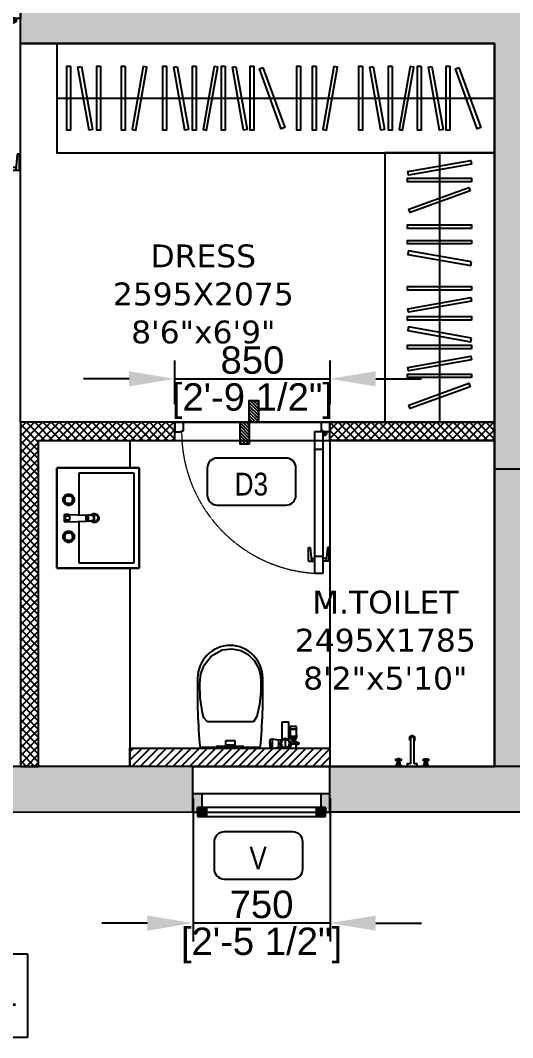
# Model space of a CAD drawing. Header units: millimetres. Extents: x -9976 to 131129, y -15735 to 207061.
# Drawn here: x 101848 to 104543, y 147990 to 153563 of the extents above; entities that cross this region are included whole.
import ezdxf
from ezdxf.enums import TextEntityAlignment as Align

# ---------------------------------------------------------------- set-up
doc = ezdxf.new("R2010")
doc.units = ezdxf.units.MM
doc.linetypes.add('3.5BHK EAST-UN-5$0$DASHED', pattern=[0.75, 0.5, -0.25])
doc.linetypes.add('3BHK  WEST_UN-2$0$DASHED', pattern=[0.75, 0.5, -0.25])
for name, color, linetype in [('A-Dimensions', 4, 'Continuous'), ('A-Door', 11, 'Continuous'), ('A-Door Line', 8, 'Continuous'), ('A-Elevation 10', 8, 'Continuous'), ('A-Fixture', 8, 'Continuous'), ('A-Furniture', 8, 'Continuous'), ('A-Hatch', 252, 'Continuous'), ('A-Room Boundary', 44, 'Continuous'), ('A-Text Main', 44, 'Continuous'), ('A-Ventilator', 4, 'Continuous')]:
    doc.layers.add(name, color=color, linetype=linetype)
doc.layers.add('A-Wall', color=240, linetype='Continuous', lineweight=35)
doc.styles.add('2024-08-29_TOWER-A$0$simplex-0.8', font='simplex.shx', dxfattribs={"width": 0.8})
doc.styles.add('3.5BHK EAST-UN-5$0$grid_text', font='verdana.ttf')
doc.styles.add('ARIAL', font='ARIALN.TTF')
doc.styles.add('S', font='arial.ttf', dxfattribs={"height": 150})
doc.styles.get("Standard").update_dxf_attribs({"font": 'arial.ttf'})
doc.dimstyles.new('DIMSMALL', dxfattribs={"dimtxt": 150, "dimasz": 250, "dimexe": 100, "dimexo": 100, "dimgap": 25, "dimtad": 1, "dimdec": 0, "dimtxsty": 'S', "dimcen": 0, "dimdle": 100, "dimclrd": 8, "dimclre": 8, "dimclrt": 256, "dimazin": 3, "dimtfac": 1, "dimtdec": 0, "dimtix": 1, "dimtmove": 0, "dimatfit": 3, "dimldrblk": '12_DatumFilled', "dimlwd": -1, "dimlwe": -1, "dimarcsym": 1})

# ---------------------------------------------------------------- blocks, each defined once
blk = doc.blocks.new('3.5BHK EAST-UN-5$0$A$C63fc6ba4')
at = {"layer": 'A-Furniture', "ltscale": 600}
blk.add_lwpolyline([(600, 1475), (0, 1475), (0, 0), (600, 0)], close=True, dxfattribs=at)
for points in [[(300, 1475), (300, 0)], [(474.1, 1414.6), (129.4, 1353.9), (125.9, 1373.6), (470.6, 1434.3), (474.1, 1414.6)], [(475, 1317.3), (125, 1317.3), (125, 1337.3), (475, 1337.3), (475, 1317.3)], [(467.9, 1267.8), (139, 1148.1), (132.1, 1166.9), (461, 1286.6), (467.9, 1267.8)], [(475, 1061), (125, 1061), (125, 1081), (475, 1081), (475, 1061)], [(475, 976.5), (125, 976.5), (125, 996.5), (475, 996.5), (475, 976.5)], [(474.1, 878.2), (129.4, 939), (125.9, 919.3), (470.6, 858.5), (474.1, 878.2)], [(475, 722.8), (125, 722.8), (125, 742.8), (475, 742.8), (475, 722.8)], [(474.1, 663), (129.4, 602.2), (125.9, 621.9), (470.6, 682.7), (474.1, 663)], [(475, 559.4), (125, 559.4), (125, 579.4), (475, 579.4), (475, 559.4)], [(474.1, 461.1), (129.4, 521.9), (125.9, 502.2), (470.6, 441.4), (474.1, 461.1)], [(475, 401.5), (125, 401.5), (125, 421.5), (475, 421.5), (475, 401.5)], [(474.1, 341.6), (129.4, 280.9), (125.9, 300.6), (470.6, 361.3), (474.1, 341.6)], [(475, 244.3), (125, 244.3), (125, 264.3), (475, 264.3), (475, 244.3)], [(467.9, 194.8), (139, 75.1), (132.1, 93.9), (461, 213.6), (467.9, 194.8)]]:
    blk.add_lwpolyline(points, dxfattribs=at)
blk = doc.blocks.new('3.5BHK EAST-UN-5$0$A$C0e6164c6')
at = {"layer": 'A-Furniture', "ltscale": 600}
blk.add_lwpolyline([(0, 600), (0, 0), (2395, 0), (2395, 600)], close=True, dxfattribs=at)
for points in [[(75.1, 475), (75.1, 125), (55.1, 125), (55.1, 475), (75.1, 475)], [(134.9, 474.1), (195.7, 129.4), (176, 125.9), (115.2, 470.6), (134.9, 474.1)], [(238.5, 475), (238.5, 125), (218.5, 125), (218.5, 475), (238.5, 475)], [(374.4, 475), (374.4, 125), (354.4, 125), (354.4, 475), (374.4, 475)], [(472.7, 474.1), (411.9, 129.4), (431.6, 125.9), (492.4, 470.6), (472.7, 474.1)], [(599.2, 475), (599.2, 125), (579.2, 125), (579.2, 475), (599.2, 475)], [(659, 474.1), (719.8, 129.4), (700.1, 125.9), (639.3, 470.6), (659, 474.1)], [(762.7, 475), (762.7, 125), (742.7, 125), (742.7, 475), (762.7, 475)], [(860.9, 474.1), (800.1, 129.4), (819.8, 125.9), (880.6, 470.6), (860.9, 474.1)], [(920.6, 475), (920.6, 125), (900.6, 125), (900.6, 475), (920.6, 475)], [(980.4, 474.1), (1041.1, 129.4), (1021.4, 125.9), (960.7, 470.6), (980.4, 474.1)], [(1077.7, 475), (1077.7, 125), (1057.7, 125), (1057.7, 475), (1077.7, 475)], [(1127.2, 467.9), (1246.9, 139), (1228.1, 132.1), (1108.4, 461), (1127.2, 467.9)], [(1334, 475), (1334, 125), (1314, 125), (1314, 475), (1334, 475)], [(1418.5, 475), (1418.5, 125), (1398.5, 125), (1398.5, 475), (1418.5, 475)], [(1516.8, 474.1), (1456, 129.4), (1475.7, 125.9), (1536.5, 470.6), (1516.8, 474.1)], [(1672.2, 475), (1672.2, 125), (1652.2, 125), (1652.2, 475), (1672.2, 475)], [(1732, 474.1), (1792.8, 129.4), (1773.1, 125.9), (1712.3, 470.6), (1732, 474.1)], [(1835.6, 475), (1835.6, 125), (1815.6, 125), (1815.6, 475), (1835.6, 475)], [(1933.9, 474.1), (1873.1, 129.4), (1892.8, 125.9), (1953.6, 470.6), (1933.9, 474.1)], [(1993.5, 475), (1993.5, 125), (1973.5, 125), (1973.5, 475), (1993.5, 475)], [(2053.4, 474.1), (2114.1, 129.4), (2094.4, 125.9), (2033.7, 470.6), (2053.4, 474.1)], [(2150.7, 475), (2150.7, 125), (2130.7, 125), (2130.7, 475), (2150.7, 475)], [(2200.2, 467.9), (2319.9, 139), (2301.1, 132.1), (2181.4, 461), (2200.2, 467.9)], [(0, 300), (2395, 300)]]:
    blk.add_lwpolyline(points, dxfattribs=at)
blk = doc.blocks.new('A$Ccfbdbe87')
at = {"layer": 'A-Door'}
for p, q in [((99.9, 973.1), (44.4, 973.1)), ((44.4, 973.1), (44.4, 62.5)), ((99.9, 62.5), (99.9, 973.1)), ((5.6, 895.4), (44.4, 895.4)), ((5.6, 895.4), (5.6, 806.5)), ((16.7, 806.5), (24.9, 895.4)), ((138.8, 895.4), (99.9, 895.4)), ((127.7, 806.5), (119.5, 895.4)), ((138.8, 895.4), (138.8, 806.5)), ((23.3, 878.7), (44.4, 878.7)), ((99.9, 862), (44.4, 862)), ((121, 878.7), (99.9, 878.7)), ((5.6, 806.5), (16.7, 806.5)), ((138.8, 806.5), (127.7, 806.5)), ((99.9, 173.5), (44.4, 173.5)), ((0, 0), (0, 62.5)), ((0, 62.5), (44.4, 62.5)), ((16.7, 73.6), (50, 73.6)), ((33.3, 90.2), (33.3, 56.9)), ((44.4, 62.5), (99.9, 62.5)), ((44.4, 62.5), (44.4, 55.5)), ((99.9, 62.5), (99.9, 62.5)), ((1000, 62.5), (955.6, 62.5)), ((955.6, 62.5), (955.6, 55.5)), ((1000, 0), (1000, 62.5)), ((55.5, 0), (0, 0)), ((44.4, 55.5), (55.5, 55.5)), ((55.5, 55.5), (55.5, 0)), ((944.5, 55.5), (944.5, 0)), ((955.6, 55.5), (944.5, 55.5)), ((944.5, 0), (1000, 0))]:
    blk.add_line(p, q, dxfattribs=at)
blk.add_circle((33.3, 73.6), 11.1, dxfattribs=at)
at = {"layer": 'A-Door', "linetype": '3BHK  WEST_UN-2$0$DASHED', "lineweight": 0}
blk.add_arc((41.8, 61.2), 913.8, 0.0822, 86.3506, dxfattribs=at)
blk = doc.blocks.new('A$C9b4d8ff6')
at = {"layer": 'A-Door'}
for p, q in [((84.9, 827.1), (37.7, 827.1)), ((37.7, 827.1), (37.8, 53.1)), ((85, 53.1), (84.9, 827.1)), ((4.7, 761.1), (37.7, 761.1)), ((4.7, 761.1), (4.7, 685.5)), ((14.1, 685.5), (21.1, 761.1)), ((19.8, 746.9), (37.7, 746.9)), ((84.9, 732.7), (37.7, 732.7)), ((117.9, 761.1), (84.9, 761.1)), ((102.8, 746.9), (84.9, 746.9)), ((108.5, 685.5), (101.5, 761.1)), ((117.9, 761.1), (118, 685.5)), ((4.7, 685.5), (14.1, 685.5)), ((118, 685.5), (108.5, 685.5)), ((84.9, 147.5), (37.7, 147.5)), ((14.2, 62.5), (42.5, 62.5)), ((28.3, 76.7), (28.3, 48.4)), ((0, 0), (0, 53.1)), ((0, 53.1), (37.8, 53.1)), ((47.2, 0), (0, 0)), ((37.8, 53.1), (85, 53.1)), ((37.8, 53.1), (37.8, 47.2)), ((37.8, 47.2), (47.2, 47.2)), ((47.2, 47.2), (47.2, 0)), ((85, 53.1), (85, 53.1)), ((802.8, 47.2), (802.8, 0.1)), ((812.2, 47.2), (802.8, 47.2)), ((802.8, 0.1), (850, 0.1)), ((850, 53.2), (812.2, 53.1)), ((812.2, 53.1), (812.2, 47.2)), ((850, 0.1), (850, 53.2))]:
    blk.add_line(p, q, dxfattribs=at)
blk.add_circle((28.3, 62.5), 9.44, dxfattribs=at)
at = {"layer": 'A-Door', "linetype": '3.5BHK EAST-UN-5$0$DASHED', "lineweight": 0}
blk.add_arc((35.5, 52), 776.7, 0.0858, 86.3542, dxfattribs=at)
blk = doc.blocks.new('A$Cf00fcc3f')
at = {"layer": 'A-Fixture'}
for p, q in [((0, 0), (0, -450)), ((550, 0), (0, 0)), ((0, -450), (0, 0)), ((0, 0), (550, 0)), ((550, -450), (550, 0)), ((550, 0), (550, -450)), ((145.9, -53), (144.2, -58.7)), ((148.7, -47.8), (145.9, -53)), ((146.8, -64.6), (147.8, -54.3)), ((147.8, -54.3), (150.8, -44.3)), ((147.8, -54.3), (150.3, -55.2)), ((150.3, -45.9), (148.7, -47.8)), ((149.4, -64.6), (150.3, -55.2)), ((150.3, -55.2), (152.9, -46.2)), ((151.6, -42.4), (150.8, -44.3)), ((150.8, -44.3), (152.9, -46.2)), ((151.6, -42.4), (153.6, -41.5)), ((153.7, -44.5), (151.6, -42.4)), ((152.5, -55), (151.6, -64.6)), ((155.2, -46), (152.5, -55)), ((155.2, -46), (152.5, -55)), ((153.7, -44.5), (152.9, -46.2)), ((154.1, -55.3), (153.2, -64.6)), ((153.6, -41.5), (163.5, -38.6)), ((155.5, -43.7), (153.6, -41.5)), ((155.5, -43.7), (153.7, -44.5)), ((156.4, -47.2), (154.1, -55.3)), ((157.1, -39.5), (155.1, -41.1)), ((164.2, -43.3), (155.2, -46)), ((155.5, -43.7), (164.5, -41)), ((164.5, -44.9), (156.4, -47.2)), ((162.3, -36.7), (157.1, -39.5)), ((167.9, -35), (162.3, -36.7)), ((163.5, -38.6), (173.8, -37.6)), ((163.5, -38.6), (164.5, -41)), ((173.8, -42.3), (164.2, -43.3)), ((173.8, -42.3), (164.2, -43.3)), ((164.5, -41), (173.8, -40.1)), ((173.8, -43.9), (164.5, -44.9)), ((173.8, -34.4), (167.9, -35)), ((179.7, -35), (173.8, -34.4)), ((179.7, -35), (173.8, -34.4)), ((173.8, -37.6), (184.1, -38.6)), ((173.8, -37.6), (173.8, -40.1)), ((173.8, -40.1), (183.2, -41)), ((183.4, -43.3), (173.8, -42.3)), ((183.1, -44.9), (173.8, -43.9)), ((185.4, -36.7), (179.7, -35)), ((185.4, -36.7), (179.7, -35)), ((191.2, -47.2), (183.1, -44.9)), ((184.1, -38.6), (183.2, -41)), ((183.2, -41), (192.2, -43.7)), ((183.4, -43.3), (192.4, -46)), ((192.4, -46), (183.4, -43.3)), ((184.1, -38.6), (194.1, -41.5)), ((190.6, -39.5), (185.4, -36.7)), ((190.6, -39.5), (185.4, -36.7)), ((192.5, -41.1), (190.6, -39.5)), ((192.5, -41.1), (190.6, -39.5)), ((191.2, -47.2), (193.5, -55.3)), ((192.2, -43.7), (194.1, -41.5)), ((192.2, -43.7), (193.9, -44.5)), ((192.4, -46), (195.1, -55)), ((194.4, -64.6), (193.5, -55.3)), ((193.9, -44.5), (196, -42.4)), ((193.9, -44.5), (194.7, -46.2)), ((194.1, -41.5), (196, -42.4)), ((196.9, -44.3), (194.7, -46.2)), ((194.7, -46.2), (197.4, -55.2)), ((195.1, -55), (196, -64.6)), ((196, -42.4), (196.9, -44.3)), ((196.9, -44.3), (199.8, -54.3)), ((198.9, -47.8), (197.3, -45.9)), ((198.9, -47.8), (197.3, -45.9)), ((199.8, -54.3), (197.4, -55.2)), ((197.4, -55.2), (198.3, -64.6)), ((201.7, -53), (198.9, -47.8)), ((201.7, -53), (198.9, -47.8)), ((199.8, -54.3), (200.8, -64.6)), ((203.4, -58.7), (201.7, -53)), ((203.4, -58.7), (201.7, -53)), ((254.8, -39.2), (296, -39.2)), ((254.8, -39.2), (255, -45.5)), ((255.5, -64.6), (255, -45.5)), ((255, -45.5), (295.9, -45.5)), ((265.1, -68.5), (265.1, -47.9)), ((285.7, -47.9), (265.1, -47.9)), ((285.7, -68.5), (285.7, -47.9)), ((295.3, -64.6), (295.9, -45.5)), ((295.9, -45.5), (296, -39.2)), ((349.1, -53), (347.4, -58.7)), ((351.9, -47.8), (349.1, -53)), ((350, -64.6), (351, -54.3)), ((351, -54.3), (354, -44.3)), ((351, -54.3), (353.5, -55.2)), ((353.5, -45.9), (351.9, -47.8)), ((352.6, -64.6), (353.5, -55.2)), ((353.5, -55.2), (356.1, -46.2)), ((354.8, -42.4), (354, -44.3)), ((354, -44.3), (356.1, -46.2)), ((354.8, -42.4), (356.8, -41.5)), ((356.9, -44.5), (354.8, -42.4)), ((355.7, -55), (354.8, -64.6)), ((358.4, -46), (355.7, -55)), ((358.4, -46), (355.7, -55)), ((356.9, -44.5), (356.1, -46.2)), ((357.3, -55.3), (356.4, -64.6)), ((356.8, -41.5), (366.7, -38.6)), ((358.7, -43.7), (356.8, -41.5)), ((358.7, -43.7), (356.9, -44.5)), ((359.6, -47.2), (357.3, -55.3)), ((360.3, -39.5), (358.3, -41.1)), ((367.4, -43.3), (358.4, -46)), ((358.7, -43.7), (367.7, -41)), ((367.7, -44.9), (359.6, -47.2)), ((365.5, -36.7), (360.3, -39.5)), ((371.1, -35), (365.5, -36.7)), ((366.7, -38.6), (377, -37.6)), ((366.7, -38.6), (367.7, -41)), ((377, -42.3), (367.4, -43.3)), ((377, -42.3), (367.4, -43.3)), ((367.7, -41), (377, -40.1)), ((377, -43.9), (367.7, -44.9)), ((377, -34.4), (371.1, -35)), ((382.9, -35), (377, -34.4)), ((382.9, -35), (377, -34.4)), ((377, -37.6), (387.3, -38.6)), ((377, -37.6), (377, -40.1)), ((377, -40.1), (386.4, -41)), ((386.6, -43.3), (377, -42.3)), ((386.3, -44.9), (377, -43.9)), ((388.6, -36.7), (382.9, -35)), ((388.6, -36.7), (382.9, -35)), ((394.4, -47.2), (386.3, -44.9)), ((387.3, -38.6), (386.4, -41)), ((386.4, -41), (395.4, -43.7)), ((386.6, -43.3), (395.6, -46)), ((395.6, -46), (386.6, -43.3)), ((387.3, -38.6), (397.3, -41.5)), ((393.8, -39.5), (388.6, -36.7)), ((393.8, -39.5), (388.6, -36.7)), ((395.7, -41.1), (393.8, -39.5)), ((395.7, -41.1), (393.8, -39.5)), ((394.4, -47.2), (396.7, -55.3)), ((395.4, -43.7), (397.3, -41.5)), ((395.4, -43.7), (397.1, -44.5)), ((395.6, -46), (398.3, -55)), ((397.6, -64.6), (396.7, -55.3)), ((397.1, -44.5), (399.2, -42.4)), ((397.1, -44.5), (397.9, -46.2)), ((397.3, -41.5), (399.2, -42.4)), ((400.1, -44.3), (397.9, -46.2)), ((397.9, -46.2), (400.6, -55.2)), ((398.3, -55), (399.2, -64.6)), ((399.2, -42.4), (400.1, -44.3)), ((400.1, -44.3), (403, -54.3)), ((402.1, -47.8), (400.5, -45.9)), ((402.1, -47.8), (400.5, -45.9)), ((403, -54.3), (400.6, -55.2)), ((400.6, -55.2), (401.5, -64.6)), ((404.9, -53), (402.1, -47.8)), ((404.9, -53), (402.1, -47.8)), ((403, -54.3), (404, -64.6)), ((406.6, -58.7), (404.9, -53)), ((406.6, -58.7), (404.9, -53)), ((144.2, -58.7), (143.6, -64.6)), ((143.6, -64.6), (144.2, -70.5)), ((143.6, -64.6), (144.2, -70.5)), ((144.2, -70.5), (145.9, -76.1)), ((144.2, -70.5), (145.9, -76.1)), ((145.9, -76.1), (148.7, -81.3)), ((145.9, -76.1), (148.7, -81.3)), ((147.8, -74.9), (146.8, -64.6)), ((149.4, -64.6), (146.8, -64.6)), ((147.8, -74.9), (150.3, -73.9)), ((150.8, -84.8), (147.8, -74.9)), ((148.7, -81.3), (150.3, -83.2)), ((148.7, -81.3), (150.3, -83.2)), ((150.3, -73.9), (149.4, -64.6)), ((152.9, -82.9), (150.3, -73.9)), ((150.8, -84.8), (152.9, -82.9)), ((151.6, -86.8), (150.8, -84.8)), ((151.6, -64.6), (152.5, -74.2)), ((151.6, -64.6), (152.5, -74.2)), ((151.6, -86.8), (153.7, -84.7)), ((151.6, -86.8), (153.6, -87.6)), ((152.5, -74.2), (155.2, -83.2)), ((152.5, -74.2), (155.2, -83.2)), ((152.9, -82.9), (153.7, -84.7)), ((153.2, -64.6), (154.1, -73.9)), ((155.5, -85.5), (153.6, -87.6)), ((163.5, -90.6), (153.6, -87.6)), ((153.7, -84.7), (155.5, -85.5)), ((154.1, -73.9), (156.4, -81.9)), ((155.1, -88.1), (157.1, -89.7)), ((155.1, -88.1), (157.1, -89.7)), ((155.2, -83.2), (164.2, -85.9)), ((155.2, -83.2), (164.2, -85.9)), ((164.5, -88.1), (155.5, -85.5)), ((156.4, -81.9), (164.5, -84.3)), ((157.1, -89.7), (162.3, -92.4)), ((157.1, -89.7), (162.3, -92.4)), ((162.3, -92.4), (167.9, -94.2)), ((162.3, -92.4), (167.9, -94.2)), ((163.5, -90.6), (164.5, -88.1)), ((173.8, -91.6), (163.5, -90.6)), ((164.2, -85.9), (173.8, -86.8)), ((164.2, -85.9), (173.8, -86.8)), ((164.5, -84.3), (173.8, -85.2)), ((173.8, -89), (164.5, -88.1)), ((167.9, -94.2), (173.8, -94.7)), ((167.9, -94.2), (173.8, -94.7)), ((173.8, -85.2), (183.1, -84.3)), ((173.8, -86.8), (183.4, -85.9)), ((173.8, -86.8), (183.4, -85.9)), ((183.2, -88.1), (173.8, -89)), ((173.8, -91.6), (173.8, -89)), ((184.1, -90.6), (173.8, -91.6)), ((173.8, -94.7), (179.7, -94.2)), ((173.8, -94.7), (179.7, -94.2)), ((179.7, -94.2), (185.4, -92.4)), ((179.7, -94.2), (185.4, -92.4)), ((183.1, -84.3), (191.2, -81.9)), ((192.2, -85.5), (183.2, -88.1)), ((184.1, -90.6), (183.2, -88.1)), ((183.4, -85.9), (192.4, -83.2)), ((183.4, -85.9), (192.4, -83.2)), ((194.1, -87.6), (184.1, -90.6)), ((185.4, -92.4), (190.6, -89.7)), ((185.4, -92.4), (190.6, -89.7)), ((190.6, -89.7), (192.5, -88.1)), ((190.6, -89.7), (192.5, -88.1)), ((191.2, -81.9), (193.5, -73.9)), ((192.2, -85.5), (193.9, -84.7)), ((192.2, -85.5), (194.1, -87.6)), ((192.4, -83.2), (195.1, -74.2)), ((192.4, -83.2), (195.1, -74.2)), ((194.4, -64.6), (193.5, -73.9)), ((193.9, -84.7), (194.7, -82.9)), ((193.9, -84.7), (196, -86.8)), ((196, -86.8), (194.1, -87.6)), ((197.4, -73.9), (194.7, -82.9)), ((196.9, -84.8), (194.7, -82.9)), ((196, -64.6), (195.1, -74.2)), ((196, -86.8), (196.9, -84.8)), ((199.8, -74.9), (196.9, -84.8)), ((197.3, -83.2), (198.9, -81.3)), ((197.3, -83.2), (198.9, -81.3)), ((198.3, -64.6), (197.4, -73.9)), ((199.8, -74.9), (197.4, -73.9)), ((198.3, -64.6), (200.8, -64.6)), ((198.9, -81.3), (201.7, -76.1)), ((198.9, -81.3), (201.7, -76.1)), ((200.8, -64.6), (199.8, -74.9)), ((201.7, -76.1), (203.4, -70.5)), ((201.7, -76.1), (203.4, -70.5)), ((203.4, -58.7), (204, -64.6)), ((204, -64.6), (203.4, -58.7)), ((204, -64.6), (203.4, -70.5)), ((204, -64.6), (203.4, -70.5)), ((255.5, -64.6), (258.3, -160.2)), ((255.5, -64.6), (265.1, -64.6)), ((265.1, -68.5), (285.7, -68.5)), ((285.7, -64.6), (295.3, -64.6)), ((295.3, -64.6), (292.6, -160.2)), ((347.4, -58.7), (346.8, -64.6)), ((346.8, -64.6), (347.4, -70.5)), ((346.8, -64.6), (347.4, -70.5)), ((347.4, -70.5), (349.1, -76.1)), ((347.4, -70.5), (349.1, -76.1)), ((349.1, -76.1), (351.9, -81.3)), ((349.1, -76.1), (351.9, -81.3)), ((351, -74.9), (350, -64.6)), ((352.6, -64.6), (350, -64.6)), ((351, -74.9), (353.5, -73.9)), ((354, -84.8), (351, -74.9)), ((351.9, -81.3), (353.5, -83.2)), ((351.9, -81.3), (353.5, -83.2)), ((353.5, -73.9), (352.6, -64.6)), ((356.1, -82.9), (353.5, -73.9)), ((354, -84.8), (356.1, -82.9)), ((354.8, -86.8), (354, -84.8)), ((354.8, -64.6), (355.7, -74.2)), ((354.8, -64.6), (355.7, -74.2)), ((354.8, -86.8), (356.9, -84.7)), ((354.8, -86.8), (356.8, -87.6)), ((355.7, -74.2), (358.4, -83.2)), ((355.7, -74.2), (358.4, -83.2)), ((356.1, -82.9), (356.9, -84.7)), ((356.4, -64.6), (357.3, -73.9)), ((358.7, -85.5), (356.8, -87.6)), ((366.7, -90.6), (356.8, -87.6)), ((356.9, -84.7), (358.7, -85.5)), ((357.3, -73.9), (359.6, -81.9)), ((358.3, -88.1), (360.3, -89.7)), ((358.3, -88.1), (360.3, -89.7)), ((358.4, -83.2), (367.4, -85.9)), ((358.4, -83.2), (367.4, -85.9)), ((367.7, -88.1), (358.7, -85.5)), ((359.6, -81.9), (367.7, -84.3)), ((360.3, -89.7), (365.5, -92.4)), ((360.3, -89.7), (365.5, -92.4)), ((365.5, -92.4), (371.1, -94.2)), ((365.5, -92.4), (371.1, -94.2)), ((366.7, -90.6), (367.7, -88.1)), ((377, -91.6), (366.7, -90.6)), ((367.4, -85.9), (377, -86.8)), ((367.4, -85.9), (377, -86.8)), ((367.7, -84.3), (377, -85.2)), ((377, -89), (367.7, -88.1)), ((371.1, -94.2), (377, -94.7)), ((371.1, -94.2), (377, -94.7)), ((377, -85.2), (386.3, -84.3)), ((377, -86.8), (386.6, -85.9)), ((377, -86.8), (386.6, -85.9)), ((386.4, -88.1), (377, -89)), ((377, -91.6), (377, -89)), ((387.3, -90.6), (377, -91.6)), ((377, -94.7), (382.9, -94.2)), ((377, -94.7), (382.9, -94.2)), ((382.9, -94.2), (388.6, -92.4)), ((382.9, -94.2), (388.6, -92.4)), ((386.3, -84.3), (394.4, -81.9)), ((395.4, -85.5), (386.4, -88.1)), ((387.3, -90.6), (386.4, -88.1)), ((386.6, -85.9), (395.6, -83.2)), ((386.6, -85.9), (395.6, -83.2)), ((397.3, -87.6), (387.3, -90.6)), ((388.6, -92.4), (393.8, -89.7)), ((388.6, -92.4), (393.8, -89.7)), ((393.8, -89.7), (395.7, -88.1)), ((393.8, -89.7), (395.7, -88.1)), ((394.4, -81.9), (396.7, -73.9)), ((395.4, -85.5), (397.1, -84.7)), ((395.4, -85.5), (397.3, -87.6)), ((395.6, -83.2), (398.3, -74.2)), ((395.6, -83.2), (398.3, -74.2)), ((397.6, -64.6), (396.7, -73.9)), ((397.1, -84.7), (397.9, -82.9)), ((397.1, -84.7), (399.2, -86.8)), ((399.2, -86.8), (397.3, -87.6)), ((400.6, -73.9), (397.9, -82.9)), ((400.1, -84.8), (397.9, -82.9)), ((399.2, -64.6), (398.3, -74.2)), ((399.2, -86.8), (400.1, -84.8)), ((403, -74.9), (400.1, -84.8)), ((400.5, -83.2), (402.1, -81.3)), ((400.5, -83.2), (402.1, -81.3)), ((401.5, -64.6), (400.6, -73.9)), ((403, -74.9), (400.6, -73.9)), ((401.5, -64.6), (404, -64.6)), ((402.1, -81.3), (404.9, -76.1)), ((402.1, -81.3), (404.9, -76.1)), ((404, -64.6), (403, -74.9)), ((404.9, -76.1), (406.6, -70.5)), ((404.9, -76.1), (406.6, -70.5)), ((406.6, -58.7), (407.2, -64.6)), ((406.6, -58.7), (407.2, -64.6)), ((407.2, -64.6), (406.6, -70.5)), ((407.2, -64.6), (406.6, -70.5)), ((257.2, -122), (27.5, -122)), ((27.5, -122), (27.5, -422)), ((258.3, -162.3), (258.3, -160.2)), ((292.6, -160.2), (258.3, -160.2)), ((258.3, -162.3), (258.6, -171.8)), ((258.3, -162.3), (292.5, -162.3)), ((292.2, -171.8), (292.5, -162.3)), ((292.6, -160.2), (292.5, -162.3)), ((522.5, -122), (293.7, -122)), ((522.5, -422), (522.5, -122)), ((258.6, -171.8), (258.6, -172.7)), ((258.6, -171.8), (292.2, -171.8)), ((259.4, -201.1), (258.6, -172.7)), ((292.2, -172.7), (258.6, -172.7)), ((259.4, -201.1), (259.5, -204.3)), ((259.4, -201.1), (291.4, -201.1)), ((259.5, -204.3), (291.3, -204.3)), ((264.3, -192.3), (264.3, -190.8)), ((286.5, -192.3), (286.5, -190.8)), ((291.3, -204.3), (291.4, -201.1)), ((291.4, -201.1), (292.2, -172.7)), ((292.2, -171.8), (292.2, -172.7)), ((27.5, -422), (522.5, -422)), ((0, -450), (550, -450)), ((550, -450), (0, -450))]:
    blk.add_line(p, q, dxfattribs=at)
for radius, start, end in [(25, 130.6704, 0), (20, 145.6811, 0), (25, 0, 45), (20, 0, 24.0891)]:
    blk.add_arc((275, -205), radius, start, end, dxfattribs=at)
blk = doc.blocks.new('A$Cc5426abf')
at = {"layer": 'A-Ventilator', "linetype": 'Continuous'}
for points in [[(0, 150), (50, 150), (50, 225), (25, 225), (25, 250), (0, 250)], [(25, 225), (75, 225), (75, 275), (25, 275)], [(725, 275), (675, 275), (675, 225), (725, 225)], [(750, 250), (725, 250), (725, 225), (700, 225), (700, 150), (750, 150)]]:
    blk.add_hatch(color=256, dxfattribs=at).paths.add_polyline_path(points)
for p, q in [((0, 250), (0, 150)), ((750, 250), (0, 250)), ((25, 250), (0, 250)), ((0, 250), (0, 150)), ((0, 250), (0, 150)), ((75, 275), (25, 275)), ((25, 275), (25, 225)), ((25, 225), (25, 250)), ((50, 225), (25, 225)), ((25, 225), (75, 225)), ((50, 150), (50, 225)), ((675, 275), (75, 275)), ((75, 225), (75, 275)), ((675, 275), (75, 275)), ((675, 250), (75, 250)), ((75, 225), (675, 225)), ((725, 275), (675, 275)), ((675, 275), (675, 225)), ((675, 225), (725, 225)), ((725, 225), (700, 225)), ((700, 225), (700, 150)), ((725, 225), (725, 275)), ((750, 250), (725, 250)), ((725, 250), (725, 225)), ((750, 250), (750, 150)), ((750, 250), (750, 150)), ((750, 250), (750, 150)), ((0, 150), (0, 0)), ((0, 150), (50, 150)), ((0, 150), (0, 0)), ((50, 150), (700, 150)), ((700, 150), (750, 150)), ((750, 150), (750, 0)), ((750, 150), (750, 0)), ((750, 0), (0, 0))]:
    blk.add_line(p, q, dxfattribs=at)
blk = doc.blocks.new('A$Cfbc7273c')
at = {"layer": 'A-Fixture'}
for p, q in [((-41.9, 68.8), (-41.9, 81.3)), ((-41.9, 81.3), (-27.4, 81.2)), ((-27.4, 68.8), (-41.9, 68.8)), ((-23.6, 68.6), (-23.6, 81.3)), ((-22.2, 81.5), (-22.2, 68.5)), ((-20.4, 68.3), (-20.4, 81.7)), ((-18, 82.2), (-18, 67.8)), ((-15.8, 67.3), (-15.8, 82.7)), ((-13.3, 66.5), (-13.3, 83.5)), ((-9.9, 65.2), (-9.9, 84.7)), ((-5.4, 63), (-5.4, 87)), ((0, 90.6), (0, 59.4)), ((0, -90.6), (0, 90.6)), ((-13.5, 10), (-152, 10)), ((-13.5, 26), (-13.5, 10)), ((0, 27), (-12.5, 27)), ((0, -27), (0, 27)), ((-152, -10), (-13.5, -10)), ((-13.5, -10), (-13.5, -26)), ((-12.5, -27), (0, -27)), ((-41.9, -68.8), (-41.9, -81.3)), ((-27.4, -68.8), (-41.9, -68.8)), ((-41.9, -81.3), (-27.4, -81.2)), ((-23.6, -68.6), (-23.6, -81.3)), ((-22.2, -81.5), (-22.2, -68.5)), ((-20.4, -68.3), (-20.4, -81.7)), ((-18, -82.2), (-18, -67.8)), ((-15.8, -67.3), (-15.8, -82.7)), ((-13.3, -66.5), (-13.3, -83.5)), ((-9.9, -65.2), (-9.9, -84.7)), ((-5.4, -63), (-5.4, -87)), ((0, -90.6), (0, -59.4))]:
    blk.add_line(p, q, dxfattribs=at)
for centre, radius in [((-36, 85.7), 4.41), ((-36, 64.3), 4.41), ((-36, 74.8), 3.69), ((-36, -64.3), 4.41), ((-36, -85.7), 4.41), ((-36, -74.8), 3.69)]:
    blk.add_circle(centre, radius, dxfattribs=at)
for centre, radius, start, end in [((-27.2, 125.4), 44.2, 269.7849, 308.0362), ((-27.4, 24.1), 44.7, 52.1791, 90), ((-152, 0), 16, 90, 180.0001), ((-152, 0), 16, 180.0001, 270), ((-152, 0), 10, 90, 270), ((-152, 0), 16, 38.6822, 90), ((-12.5, 26), 0.999, 89.9998, 180.1995), ((-152, 0), 16, 270, 321.3178), ((-12.5, -26), 1, 180, 269.8008), ((-27.4, -24.1), 44.7, 270, 307.8209), ((-27.2, -125.4), 44.2, 51.9638, 90.2151)]:
    blk.add_arc(centre, radius, start, end, dxfattribs=at)
blk = doc.blocks.new('3BHK  WEST_UN-2$0$fgdskokjmfv')
at = {"layer": 'A-Fixture', "linetype": 'Continuous'}
for p, q in [((15769231.8, 1072211.9), (15769232.1, 1072190)), ((15769309.2, 1072211.9), (15769231.8, 1072211.9)), ((15769262.2, 1072190), (15769262.5, 1072211.9)), ((15769274.3, 1072211.9), (15769274.3, 1072210.2)), ((15769309.2, 1072211.4), (15769309.2, 1072211.9)), ((15769309.2, 1072209.7), (15769309.2, 1072211.4)), ((15769362.5, 1072214.8), (15769328, 1072207)), ((15769362.5, 1072214.8), (15769374.5, 1072212)), ((15769667.1, 1072211.9), (15769522.1, 1072211.9)), ((15769522.1, 1072211.9), (15769522.1, 1072203.9)), ((15769667.1, 1072211.9), (15769667.1, 1072203.9)), ((15769217.4, 1072186.7), (15769217.5, 1072186.9)), ((15769217.4, 1072186.5), (15769217.4, 1072186.7)), ((15769217.4, 1072186.3), (15769217.4, 1072186.5)), ((15769217.4, 1072186.1), (15769217.4, 1072186.3)), ((15769217.4, 1072186.3), (15769217.4, 1072186.3)), ((15769217.5, 1072185.9), (15769217.4, 1072186.1)), ((15769217.5, 1072187.3), (15769217.6, 1072187.5)), ((15769217.5, 1072187.1), (15769217.5, 1072187.3)), ((15769217.5, 1072186.9), (15769217.5, 1072187.1)), ((15769217.5, 1072185.7), (15769217.5, 1072185.9)), ((15769217.5, 1072185.5), (15769217.5, 1072185.7)), ((15769217.5, 1072185.3), (15769217.5, 1072185.5)), ((15769217.6, 1072185.1), (15769217.5, 1072185.3)), ((15769217.6, 1072187.7), (15769217.7, 1072187.9)), ((15769217.6, 1072187.5), (15769217.6, 1072187.7)), ((15769217.6, 1072184.9), (15769217.6, 1072185.1)), ((15769217.7, 1072184.7), (15769217.6, 1072184.9)), ((15769217.7, 1072187.9), (15769217.8, 1072188.1)), ((15769217.8, 1072184.5), (15769217.7, 1072184.7)), ((15769217.8, 1072188.3), (15769217.9, 1072188.5)), ((15769217.8, 1072188.1), (15769217.8, 1072188.3)), ((15769217.8, 1072184.3), (15769217.8, 1072184.5)), ((15769217.9, 1072184.2), (15769217.8, 1072184.3)), ((15769217.9, 1072188.5), (15769218, 1072188.7)), ((15769218, 1072184), (15769217.9, 1072184.2)), ((15769218, 1072188.7), (15769218.1, 1072188.8)), ((15769218.1, 1072183.8), (15769218, 1072184)), ((15769218.1, 1072188.8), (15769218.2, 1072189)), ((15769218.2, 1072183.6), (15769218.1, 1072183.8)), ((15769218.2, 1072189), (15769218.3, 1072189.2)), ((15769218.3, 1072183.5), (15769218.2, 1072183.6)), ((15769218.3, 1072189.2), (15769218.4, 1072189.3)), ((15769218.5, 1072183.3), (15769218.3, 1072183.5)), ((15769218.4, 1072189.3), (15769218.5, 1072189.5)), ((15769218.5, 1072189.5), (15769218.7, 1072189.6)), ((15769218.6, 1072183.2), (15769218.5, 1072183.3)), ((15769218.7, 1072183), (15769218.6, 1072183.2)), ((15769218.7, 1072189.6), (15769218.8, 1072189.8)), ((15769218.8, 1072182.9), (15769218.7, 1072183)), ((15769218.8, 1072189.8), (15769218.9, 1072189.9)), ((15769219, 1072182.7), (15769218.8, 1072182.9)), ((15769218.9, 1072189.9), (15769219.1, 1072190.1)), ((15769219.1, 1072182.6), (15769219, 1072182.7)), ((15769219.1, 1072190.1), (15769219.2, 1072190.2)), ((15769219.3, 1072182.5), (15769219.1, 1072182.6)), ((15769219.2, 1072190.2), (15769219.4, 1072190.3)), ((15769219.4, 1072182.3), (15769219.3, 1072182.5)), ((15769219.4, 1072190.3), (15769219.6, 1072190.4)), ((15769219.6, 1072182.2), (15769219.4, 1072182.3)), ((15769219.6, 1072190.4), (15769219.7, 1072190.6)), ((15769219.8, 1072182.1), (15769219.6, 1072182.2)), ((15769219.7, 1072190.6), (15769219.9, 1072190.7)), ((15769219.9, 1072182), (15769219.8, 1072182.1)), ((15769219.9, 1072190.7), (15769220.1, 1072190.8)), ((15769220.1, 1072181.9), (15769219.9, 1072182)), ((15769220.1, 1072190.8), (15769220.3, 1072190.8)), ((15769220.3, 1072181.8), (15769220.1, 1072181.9)), ((15769220.3, 1072190.8), (15769220.4, 1072190.9)), ((15769220.5, 1072181.7), (15769220.3, 1072181.8)), ((15769220.4, 1072190.9), (15769220.6, 1072191)), ((15769220.7, 1072181.7), (15769220.5, 1072181.7)), ((15769220.6, 1072191), (15769220.8, 1072191.1)), ((15769220.9, 1072181.6), (15769220.7, 1072181.7)), ((15769220.8, 1072191.1), (15769221, 1072191.1)), ((15769221, 1072181.5), (15769220.9, 1072181.6)), ((15769221, 1072191.1), (15769221.2, 1072191.2)), ((15769221.2, 1072181.5), (15769221, 1072181.5)), ((15769221.2, 1072191.2), (15769221.4, 1072191.2)), ((15769221.4, 1072181.4), (15769221.2, 1072181.5)), ((15769221.4, 1072191.2), (15769221.6, 1072191.3)), ((15769221.6, 1072181.4), (15769221.4, 1072181.4)), ((15769221.6, 1072191.3), (15769221.8, 1072191.3)), ((15769221.8, 1072181.4), (15769221.6, 1072181.4)), ((15769221.8, 1072191.3), (15769222, 1072191.3)), ((15769222, 1072181.4), (15769221.8, 1072181.4)), ((15769222, 1072191.3), (15769222.2, 1072191.3)), ((15769222.2, 1072181.3), (15769222, 1072181.4)), ((15769222.2, 1072191.3), (15769222.4, 1072191.3)), ((15769222.4, 1072181.3), (15769222.2, 1072181.3)), ((15769222.4, 1072191.3), (15769222.4, 1072191.3)), ((15769222.5, 1072191.3), (15769222.4, 1072191.3)), ((15769222.4, 1072191.3), (15769222.4, 1072191.3)), ((15769222.4, 1072191.3), (15769222.5, 1072191.3)), ((15769222.5, 1072181.3), (15769222.4, 1072181.3)), ((15769222.4, 1072181.3), (15769222.4, 1072181.3)), ((15769222.4, 1072181.3), (15769222.5, 1072181.3)), ((15769222.6, 1072191.3), (15769222.5, 1072191.3)), ((15769222.5, 1072191.3), (15769222.5, 1072191.3)), ((15769222.5, 1072191.3), (15769222.7, 1072191.3)), ((15769222.6, 1072181.3), (15769222.5, 1072181.3)), ((15769222.5, 1072181.3), (15769222.5, 1072181.3)), ((15769222.5, 1072181.3), (15769222.7, 1072181.3)), ((15769222.8, 1072191.3), (15769222.6, 1072191.3)), ((15769222.8, 1072181.3), (15769222.6, 1072181.3)), ((15769222.7, 1072191.3), (15769222.9, 1072191.3)), ((15769222.7, 1072181.3), (15769222.8, 1072181.3)), ((15769232.1, 1072191.3), (15769222.8, 1072191.3)), ((15769222.8, 1072181.3), (15769228.8, 1072181.3)), ((15769223, 1072181.3), (15769222.8, 1072181.3)), ((15769222.9, 1072191.3), (15769223.1, 1072191.3)), ((15769223.3, 1072181.3), (15769223, 1072181.3)), ((15769223.1, 1072191.3), (15769223.4, 1072191.3)), ((15769223.6, 1072181.3), (15769223.3, 1072181.3)), ((15769223.4, 1072191.3), (15769223.8, 1072191.3)), ((15769224, 1072181.3), (15769223.6, 1072181.3)), ((15769223.8, 1072191.3), (15769224.2, 1072191.3)), ((15769224.4, 1072181.3), (15769224, 1072181.3)), ((15769224.2, 1072191.3), (15769224.7, 1072191.3)), ((15769224.9, 1072181.3), (15769224.4, 1072181.3)), ((15769228.6, 1072190), (15769228.8, 1072176)), ((15769228.7, 1072190), (15769232.9, 1072190)), ((15769233.2, 1072176), (15769228.9, 1072176)), ((15769232.9, 1072190), (15769239.6, 1072190)), ((15769233.1, 1072183), (15769232.9, 1072190)), ((15769233.2, 1072176), (15769233.1, 1072183)), ((15769239.6, 1072176), (15769233.2, 1072176)), ((15769239.6, 1072190), (15769243.9, 1072190)), ((15769243.8, 1072176), (15769239.6, 1072176)), ((15769240, 1072176), (15769240, 1072167.3)), ((15769240, 1072155.2), (15769240, 1072152.4)), ((15769242, 1072176), (15769242, 1072161.6)), ((15769243.9, 1072183), (15769243.8, 1072176)), ((15769247.1, 1072176), (15769243.8, 1072176)), ((15769243.9, 1072190), (15769247.1, 1072190)), ((15769243.9, 1072190), (15769243.9, 1072183)), ((15769247.1, 1072190), (15769264.5, 1072190)), ((15769264.4, 1072176), (15769247.1, 1072176)), ((15769252.2, 1072161.6), (15769252.2, 1072176)), ((15769254.3, 1072167.3), (15769254.3, 1072176)), ((15769254.3, 1072152.4), (15769254.3, 1072155.2)), ((15769262.2, 1072191.3), (15769262.5, 1072191.3)), ((15769262.5, 1072191.3), (15769263.8, 1072191.3)), ((15769263.8, 1072191.3), (15769265.2, 1072191.3)), ((15769264.4, 1072183), (15769264.5, 1072190)), ((15769264.4, 1072176), (15769264.4, 1072183)), ((15769265.9, 1072181.3), (15769264.5, 1072181.3)), ((15769265.2, 1072191.3), (15769266.5, 1072191.3)), ((15769266.6, 1072181.3), (15769265.9, 1072181.3)), ((15769273.1, 1072167.7), (15769273.1, 1072069.7)), ((15769274.3, 1072210.2), (15769274.3, 1072208.5)), ((15769274.3, 1072208.5), (15769274.3, 1072206.8)), ((15769274.3, 1072206.8), (15769274.3, 1072205.4)), ((15769292.1, 1072163.3), (15769292.1, 1072209.4)), ((15769309.2, 1072208), (15769309.2, 1072209.7)), ((15769309.2, 1072206.4), (15769309.2, 1072208)), ((15769309.2, 1072206), (15769309.2, 1072206.4)), ((15769328, 1072207), (15769309.9, 1072206.4)), ((15769311.1, 1072167.5), (15769329.3, 1072168.1)), ((15769311.2, 1072069.7), (15769311.2, 1072167.7)), ((15769329.3, 1072168.1), (15769364.2, 1072162.5)), ((15769364.3, 1072162.5), (15769376.1, 1072166)), ((15769428.5, 1072209.1), (15769522.1, 1072209.1)), ((15769664.1, 1072200.9), (15769525.1, 1072200.9)), ((15769618.4, 1072200.9), (15769565.9, 1072200.9)), ((15769565.9, 1072200.9), (15769565.9, 1072197.6)), ((15769618.4, 1072194.8), (15769565.9, 1072194.8)), ((15769565.9, 1072194.8), (15769565.9, 1072174.4)), ((15769567.3, 1072172.9), (15769616.9, 1072172.9)), ((15769567.4, 1072196.1), (15769616.9, 1072196.1)), ((15769618.4, 1072197.6), (15769618.4, 1072200.9)), ((15769618.4, 1072174.4), (15769618.4, 1072194.8)), ((15769667.1, 1072209.1), (15769758.5, 1072209.1)), ((15769229.4, 1072152.1), (15769229.4, 1072141.2)), ((15769229.6, 1072148.4), (15769264.6, 1072148.4)), ((15769229.6, 1072148.4), (15769229.6, 1072107.6)), ((15769229.6, 1072107.6), (15769264.6, 1072107.6)), ((15769229.6, 1072107.1), (15769229.6, 1072107.6)), ((15769264.6, 1072107.6), (15769229.6, 1072107.6)), ((15769264.6, 1072107.1), (15769229.6, 1072107.1)), ((15769229.6, 1072107.1), (15769229.6, 1072093)), ((15769235.2, 1072152.4), (15769235.2, 1072142.5)), ((15769259, 1072142.5), (15769259, 1072152.4)), ((15769264.6, 1072107.6), (15769264.6, 1072148.4)), ((15769264.6, 1072107.1), (15769264.6, 1072107.6)), ((15769264.6, 1072093), (15769264.6, 1072107.1)), ((15769264.9, 1072141.2), (15769264.9, 1072152.1)), ((15769229.6, 1072093), (15769264.6, 1072093)), ((15769273.1, 1072069.7), (15769311.2, 1072069.7)), ((15769466.3, 1072068.4), (15769718.4, 1072068.4))]:
    blk.add_line(p, q, dxfattribs=at)
at = {"layer": 'A-Fixture', "linetype": 'Continuous', "flags": 128}
blk.add_lwpolyline([(15769718.4, 1072068.4), (15769737.6, 1072045.5), (15769745.9, 1072018.8), (15769758.3, 1071936), (15769759.7, 1071856.1), (15769753.6, 1071804.7), (15769735.8, 1071758), (15769695.5, 1071705.9), (15769637.7, 1071673.8), (15769584.5, 1071667.4), (15769535.5, 1071677.4), (15769494.7, 1071699.3), (15769461.6, 1071732.3), (15769437.5, 1071777.7), (15769427.2, 1071814.6), (15769425.9, 1071851.1), (15769426.5, 1071902.1), (15769433.3, 1071973.6), (15769447, 1072039.1), (15769466.3, 1072068.4)], dxfattribs=at)
at = {"layer": 'A-Fixture', "linetype": 'Continuous'}
for centre, radius, start, end in [((15769292.1, 1072186.3), 26.2, 100.2496, 180), ((15769292.1, 1072186.3), 26.2, 0, 132.8693), ((15769292.1, 1072186.3), 26.2, 180, 0), ((15769292.1, 1072186.3), 23, 0, 180), ((15769292.1, 1072186.3), 23, 180, 0), ((15769292.1, 1072189.5), 28.9, 228.7983, 242.5322), ((15769292.1, 1072189.5), 28.9, 297.4678, 311.2017), ((15772559.7, 1071909.6), 3145.4, 174.5369, 181.4631), ((15769525.1, 1072203.9), 3, 180, 270), ((15769567.4, 1072197.6), 1.5, 180, 270), ((15769567.3, 1072174.4), 1.46, 180, 270), ((15769616.9, 1072197.6), 1.5, 270, 0), ((15769616.9, 1072174.4), 1.46, 270, 0), ((15769664.1, 1072203.9), 3, 270, 0), ((15766627.4, 1071909.6), 3145.4, 358.5369, 5.4631), ((15769595.6, 1071829.3), 180.3, 180, 269.3484), ((15769591.5, 1071829.3), 180.3, 270.6516, 0)]:
    blk.add_arc(centre, radius, start, end, dxfattribs=at)
for centre, major_axis, ratio, start_param, end_param in [((15769363.4, 1072188.7), (-0.8, 26.2), 0.087894, 0.017046, 3.133769), ((15769375.3, 1072189), (-0.7, 23), 0.087894, 0.026053, 3.133769), ((15769375.3, 1072189), (-0.7, 23), 0.087894, 3.165124, 6.230506), ((15769247.1, 1072152.1), (17.8, 0), 0.939693, 1.86017, 3.254011), ((15769247.1, 1072141.2), (17.8, 0), 0.939693, 0.452611, 2.688981), ((15769247.1, 1072152.1), (17.8, 0), 0.939693, 6.170767, 7.561634), ((15769310.5, 1072186.9), (-0.6, 19.4), 0.087894, 6.275362, 6.466185), ((15769310.5, 1072186.9), (-0.6, 19.4), 0.087894, 2.98627, 3.106469), ((15769328.7, 1072187.5), (-0.6, 19.4), 0.087894, 6.275362, 9.416955), ((15769247.1, 1072141.2), (17.8, 0), 0.939693, 2.995055, 3.28771), ((15769247.1, 1072141.2), (13.4, 0), 0.939693, 1.839841, 2.521963), ((15769247.1, 1072142.5), (11.9, 0), 0.939693, 1.570796, 2.584055), ((15769247.1, 1072142.5), (11.9, 0), 0.939693, 1.570796, 2.584055), ((15769247.1, 1072141), (11.9, 0), 0.939693, 1.570796, 2.410164), ((15769247.1, 1072141.2), (13.4, 0), 0.939693, 1.634555, 1.767445), ((15769247.1, 1072142.5), (11.9, 0), 0.939693, 0.557537, 1.570796), ((15769247.1, 1072142.5), (11.9, 0), 0.939693, 0.557537, 1.570796), ((15769247.1, 1072141), (11.9, 0), 0.939693, 0.731428, 1.570796), ((15769247.1, 1072141.2), (13.4, 0), 0.939693, 1.374148, 1.507037), ((15769247.1, 1072141.2), (13.4, 0), 0.939693, 0.61963, 1.312246), ((15769247.1, 1072141.2), (17.8, 0), 0.939693, 6.137068, 6.429723)]:
    blk.add_ellipse(centre, major_axis=major_axis, ratio=ratio, start_param=start_param, end_param=end_param, dxfattribs=at)
blk = doc.blocks.new('2024-08-29_TOWER-A$0$WNTG')
at = {"layer": 'A-Text Main'}
blk.add_lwpolyline([(-187.8, 246.2), (187.8, 246.2, -0.414214), (242.8, 191.2), (242.8, 43.3, -0.414214), (187.8, -11.7), (-187.8, -11.7, -0.414214), (-242.8, 43.3), (-242.8, 191.2, -0.414214)], format="xyb", close=True, dxfattribs=at)
at = {"layer": 'A-Text Main', "style": '2024-08-29_TOWER-A$0$simplex-0.8', "width": 0.8}
blk.add_attdef('WNTG', text='', height=150, dxfattribs=at).set_placement((-1.6, 43), align=Align.CENTER)
blk = doc.blocks.new('TILE DROP')
at = {"layer": 'A-Door Line'}
h = blk.add_hatch(dxfattribs=at)
h.set_pattern_fill('ANSI31', color=8, scale=0.1)
h.set_pattern_definition([(45, (-18.584744, -6.592634), (-0.008838835, 0.008838835), [])])
h.paths.add_polyline_path([(0, 0.05), (-0.12, 0.05), (-0.12, 0), (0, 0)])
h.paths.add_polyline_path([(0.12, -0.05), (0.12, 0), (0, 0), (0, -0.05)])
at = {"layer": 'A-Door Line', "color": 3}
for points in [[(-0.12, 0), (-0.12, 0.05), (0, 0.05), (0, 0)], [(0, -0.05), (0, 0), (0.12, 0), (0.12, -0.05)]]:
    blk.add_lwpolyline(points, close=True, dxfattribs=at)
blk = doc.blocks.new('Unit_5')
at = {"layer": 'A-Hatch', "linetype": 'Continuous'}
h = blk.add_hatch(color=256, dxfattribs=at)
h.dxf.hatch_style = 1
h.paths.add_polyline_path([(-5471.5, -4705.1), (-5471.2, -4705.1), (-5271.5, -4705.1), (-5271.5, -250), (-3701.1, -250), (-3701.1, 0), (-5471.5, 0)])
h.paths.add_polyline_path([(0, -2528.3), (-251, -2528.3), (-251, -250), (-1851.1, -250), (-1851.1, 0), (0, 0)])
h.paths.add_polyline_path([(0, -3728.3), (-251, -3728.2), (-251.5, -4505.1), (-4111.5, -4505.1), (-4111.5, -4705.1), (-251.5, -4705.1), (-251.5, -5389.9), (-1.5, -5389.9)])
h.paths.add_polyline_path([(-3911.5, -10430.1), (-3911.5, -5705.1), (-4111.5, -5705.1), (-4111.5, -10630.1), (-251.5, -10630.1), (-251.5, -16800.1), (-1.5, -16800.1), (-1.5, -10430.1), (-1241.5, -10430.1), (-1491.5, -10430.1)])
h.paths.add_polyline_path([(-1.5, -7840.1), (-1.5, -6289.9), (-251.5, -6289.9), (-251.1, -7840.1)], flags=17)
h.paths.add_polyline_path([(-3741.5, -16550.1), (-3241.9, -16550.1), (-3241.9, -16800.1), (-4841.5, -16800.1), (-4841.5, -16550.1), (-3941.5, -16550.1), (-3941.5, -12590.1), (-6536.5, -12590.1), (-6536.5, -12390.1), (-3741.5, -12390.1)])
h.paths.add_polyline_path([(-10801.5, -13529.9), (-11051.5, -13529.9), (-11051.5, -12340.1), (-8401.5, -12340.1), (-8151.5, -12340.1), (-8151.5, -12390.1), (-7536.5, -12390.1), (-7536.5, -12590.1), (-8146.5, -12590.1), (-10801.5, -12590.1)])
h.paths.add_polyline_path([(-5591.5, -16550.1), (-9701.5, -16549.9), (-9701.5, -16799.9), (-5591.5, -16800.1)])
h.paths.add_polyline_path([(-8146.5, -4505.1), (-8146.5, -4705.1), (-10801.5, -4705.1), (-10801.5, -5680.1), (-11051.5, -5680.1), (-11051.5, -3849.9), (-10801.5, -3849.9), (-10801.5, -4505.1)])
h.paths.add_polyline_path([(-8151.5, -8330.1), (-8151.5, -5705.1), (-8351.5, -5705.1), (-8351.5, -8080.1), (-11051.5, -8080.1), (-11051.5, -8330.1)])
h = blk.add_hatch(dxfattribs=at)
h.set_pattern_fill('ANSI37', color=256, scale=10)
h.paths.add_polyline_path([(-7046.5, -1265), (-6896.5, -1265), (-6896.5, -1415), (-7046.5, -1415), (-7046.5, -4705.1), (-7046.5, -4705.1), (-7146.5, -4705.1), (-7146.5, -250), (-7046.5, -250)])
h.paths.add_polyline_path([(-6146.5, -1415), (-5471.5, -1415), (-5471.5, -1265), (-6146.5, -1265)])
h.paths.add_polyline_path([(-5471.5, -4505.1), (-6196.2, -4505.1), (-6196.2, -4705.1), (-5471.5, -4705.1)])
h.paths.add_polyline_path([(-3911.5, -8840.1), (-3011.5, -8840.1), (-3011.5, -8740.1), (-3911.5, -8740.1)])
h.paths.add_polyline_path([(-1442.1, -8840.1), (-2161.5, -8840.1), (-2161.5, -8740.1), (-1.5, -8740.1), (-2.1, -8839.4), (-1242.1, -8839.4), (-1241.5, -9630), (-1442.1, -9630)])
h.paths.add_polyline_path([(-2241.9, -14920.1), (-1491.5, -14920.1), (-1491.5, -14820.1), (-2241.9, -14820.1)])
h.paths.add_polyline_path([(-251.5, -14820.1), (-491.5, -14820.1), (-491.5, -14920.1), (-251.5, -14920.1)])
h.paths.add_polyline_path([(-3740.6, -14820.1), (-3241.9, -14820.1), (-3241.9, -14920.1), (-3740.6, -14920.1)])
h.paths.add_polyline_path([(-3941.5, -14765.1), (-4841.5, -14765.1), (-4841.5, -14665.1), (-3941.5, -14665.1)])
h.paths.add_polyline_path([(-6436.5, -16550.1), (-6436.5, -14765.1), (-5691.5, -14765.1), (-5691.5, -14665.1), (-6536.5, -14665.1), (-6536.5, -16550.1)])
h.paths.add_polyline_path([(-8401.5, -12340.1), (-8151.5, -12340.1), (-8151.5, -11730.1), (-8401.5, -11730.1)])
h.paths.add_polyline_path([(-8151.5, -8330.1), (-8401.5, -8330.1), (-8401.5, -8730.1), (-8151.5, -8730.1)])
h.paths.add_polyline_path([(-9002, -8730.1), (-9002, -8330.1), (-9102, -8330.1), (-9102, -8730.1)])
at = {"layer": 'A-Hatch'}
h = blk.add_hatch(dxfattribs=at)
h.set_pattern_fill('ANSI31', color=256, scale=10)
h.set_pattern_definition([(45, (34654.07, -163444.798), (-22.45064, 22.45064), [])])
h.paths.add_polyline_path([(-5936.5, -16450.1), (-4841.5, -16450.1), (-4841.5, -16550.1), (-5936.5, -16550.1)])
at = {"layer": 'A-Door Line', "color": 3}
blk.add_line((-5691.5, -14665.1), (-4841.5, -14665.1), dxfattribs=at)
at = {"layer": 'A-Elevation 10', "linetype": 'Continuous'}
blk.add_lwpolyline([(-3941.5, -14920.1), (-3241.9, -14920.1), (-3241.9, -16550.1), (-3941.5, -16550.1)], close=True, dxfattribs=at)
at = {"layer": 'A-Fixture', "ltscale": 600}
for points in [[(-5936.5, -15465.1), (-5936.6, -16550.1), (-6436.5, -16550.1), (-6436.5, -14765.1), (-5936.5, -14765.1), (-5936.5, -14915.1)], [(-4841.5, -14765.1), (-4841.5, -16550.1)]]:
    blk.add_lwpolyline(points, dxfattribs=at)
blk.add_lwpolyline([(-5936.5, -16450.1), (-4841.5, -16450.1), (-4841.5, -16550.1), (-5936.5, -16550.1)], close=True, dxfattribs=at)
at = {"layer": 'A-Room Boundary', "color": 3, "linetype": 'Continuous'}
blk.add_lwpolyline([(-6536.5, -12590.1), (-3941.5, -12590.1), (-3941.5, -14665.1), (-6536.5, -14665.1)], close=True, dxfattribs=at)
at = {"layer": 'A-Room Boundary', "color": 1, "linetype": 'Continuous'}
blk.add_lwpolyline([(-6436.5, -14765.1), (-3941.5, -14765.1), (-3941.5, -16550.1), (-6436.5, -16550.1)], close=True, dxfattribs=at)
at = {"layer": 'A-Wall', "lineweight": -3}
for points in [[(-3741.5, -16550.1), (-3241.9, -16550.1), (-3241.9, -16800.1), (-4841.5, -16800.1), (-4841.5, -16550.1), (-3941.5, -16550.1), (-3941.5, -12590.1), (-6536.5, -12590.1), (-6536.5, -12390.1), (-3741.5, -12390.1)], [(-6436.5, -16550.1), (-6436.5, -14765.1), (-5691.5, -14765.1), (-5691.5, -14665.1), (-6536.5, -14665.1), (-6536.5, -16550.1)], [(-5591.5, -16550.1), (-9701.5, -16549.9), (-9701.5, -16799.9), (-5591.5, -16800.1)]]:
    blk.add_lwpolyline(points, close=True, dxfattribs=at)
blk.add_lwpolyline([(-3941.5, -14765.1), (-4841.5, -14765.1), (-4841.5, -14665.1), (-3941.5, -14665.1), (-3941.5, -14765.1)], dxfattribs=at)
at = {"layer": 'A-Door', "linetype": 'Continuous', "rotation": 180}
for name, p in [('A$Ccfbdbe87', (-6536.5, -12390.1)), ('A$C9b4d8ff6', (-4841.5, -14665.1))]:
    blk.add_blockref(name, p, dxfattribs=at)
at = {"layer": 'A-Door Line', "color": 8, "xscale": 1000.000000000004, "yscale": 1000.000000000004, "zscale": 1000.000000000004, "rotation": 90}
blk.add_blockref('TILE DROP', (-5283.1, -14665.1), dxfattribs=at)
at = {"layer": 'A-Fixture', "ltscale": 600, "xscale": -1, "rotation": 90}
blk.add_blockref('A$Cf00fcc3f', (-6336.5, -14915.1), dxfattribs=at)
at = {"layer": 'A-Fixture', "ltscale": 600}
for name, p, rotation in [('3BHK  WEST_UN-2$0$fgdskokjmfv', (15764205.6, 1055761.9), 180), ('A$Cfbc7273c', (-4391.5, -16550.1), 270)]:
    blk.add_blockref(name, p, dxfattribs=dict(at, rotation=rotation))
at = {"layer": 'A-Furniture', "ltscale": 600}
for name, p in [('3.5BHK EAST-UN-5$0$A$C0e6164c6', (-6336.5, -13190.1)), ('3.5BHK EAST-UN-5$0$A$C63fc6ba4', (-4541.5, -14665.1))]:
    blk.add_blockref(name, p, dxfattribs=at)
at = {"layer": 'A-Text Main'}
ref = blk.add_blockref('2024-08-29_TOWER-A$0$WNTG', (-5270.6, -14872.9), dxfattribs=dict(at, xscale=-1, rotation=180))
ref.add_attrib('WNTG', 'D3', dxfattribs={"height": 125, "style": 'ARIAL'}).set_placement((-5272.2, -15066.4), align=Align.CENTER)
ref = blk.add_blockref('2024-08-29_TOWER-A$0$WNTG', (-5233.1, -16920.9), dxfattribs=dict(at, xscale=-1, rotation=180))
ref.add_attrib('WNTG', 'V', dxfattribs={"height": 125, "style": 'ARIAL'}).set_placement((-5234.7, -17114.4), align=Align.CENTER)
at = {"layer": 'A-Ventilator', "rotation": 180}
blk.add_blockref('A$Cc5426abf', (-4841.5, -16550.1), dxfattribs=at)
at = {"layer": 'A-Text Main', "color": 3, "linetype": 'Continuous', "char_height": 125, "width": 1139.094, "attachment_point": 5, "style": '3.5BHK EAST-UN-5$0$grid_text'}
for s, insert in [('DRESS\\P2595X2075\\P8\'6"x6\'9"', (-5535, -13963.4, 0)), ('M.TOILET\\P2495X1785\\P8\'2"x5\'10"', (-4538.8, -15859.8, 0))]:
    blk.add_mtext(s, dxfattribs=dict(at, insert=insert))
blk = doc.blocks.new('*D147')
at = {"layer": 'A-Dimensions', "color": 8, "transparency": 16777216}
for p, q in [((102793.6, 149301.4), (102793.6, 148517.8)), ((103543.6, 149301.4), (103543.6, 148517.8)), ((102543.6, 148617.8), (102293.6, 148617.8)), ((103543.6, 148617.8), (102793.6, 148617.8)), ((103793.6, 148617.8), (104043.6, 148617.8))]:
    blk.add_line(p, q, dxfattribs=at)
for points in [[(102543.6, 148659.4), (102543.6, 148576.1), (102793.6, 148617.8)], [(103793.6, 148659.4), (103793.6, 148576.1), (103543.6, 148617.8)]]:
    blk.add_solid(points, dxfattribs=at)
at = {"layer": 'Defpoints', "color": 0, "transparency": 16777216}
for p in [(102793.6, 149401.4), (103543.6, 149401.4), (102793.6, 148617.8)]:
    blk.add_point(p, dxfattribs=at)
at = {"layer": 'A-Dimensions', "lineweight": 30, "transparency": 16777216, "char_height": 150, "attachment_point": 5, "style": 'S'}
for s, insert in [('\\A1;750', (103168.6, 148719.4)), ('\\A1;[2\'-5 1/2"]', (103168.6, 148495.7))]:
    blk.add_mtext(s, dxfattribs=dict(at, insert=insert))
blk = doc.blocks.new('12_DatumFilled')
at = {"color": 8, "linetype": 'ByBlock'}
blk.add_solid([(0, 0.577), (-1, 0), (0, -0.577)], dxfattribs=at)
blk = doc.blocks.new('*D152')
at = {"layer": 'A-Dimensions', "color": 8, "transparency": 16777216}
for p, q in [((102693.6, 151461.4), (102693.6, 151699.3)), ((103543.6, 151461.4), (103543.6, 151699.3)), ((102443.6, 151599.3), (102193.6, 151599.3)), ((102693.6, 151599.3), (103543.6, 151599.3)), ((103793.6, 151599.3), (104043.6, 151599.3))]:
    blk.add_line(p, q, dxfattribs=at)
for points in [[(102443.6, 151640.9), (102443.6, 151557.6), (102693.6, 151599.3)], [(103793.6, 151640.9), (103793.6, 151557.6), (103543.6, 151599.3)]]:
    blk.add_solid(points, dxfattribs=at)
at = {"layer": 'Defpoints', "color": 0, "transparency": 16777216}
for p in [(103543.6, 151599.3), (102693.6, 151361.4), (103543.6, 151361.4)]:
    blk.add_point(p, dxfattribs=at)
at = {"layer": 'A-Dimensions', "lineweight": 30, "transparency": 16777216, "char_height": 150, "attachment_point": 5, "style": 'S'}
for s, insert in [('\\A1;850', (103118.6, 151700.9)), ('\\A1;[2\'-9 1/2"]', (103118.6, 151477.2))]:
    blk.add_mtext(s, dxfattribs=dict(at, insert=insert))

msp = doc.modelspace()

# ---------------------------------------------------------------- block references
at = {"layer": 'A-Elevation 10', "linetype": 'Continuous'}
msp.add_blockref('Unit_5', (108384.7, 166026.5), dxfattribs=at)

# ---------------------------------------------------------------- texts
at = {"layer": 'A-Text Main', "insert": (100787.9, 148202.5), "char_height": 125, "attachment_point": 5, "rotation": 359.9497, "bg_fill": 19, "box_fill_scale": 1.5, "bg_fill_color": 256, "bg_fill_transparency": 0}
msp.add_mtext_dynamic_manual_height_columns('UNIT-05  \\P EAST FACING_2650 SFT', width=2074.494, gutter_width=2098, heights=[-370.7], dxfattribs=at)

# ---------------------------------------------------------------- next in the draw order: dimensions: what is measured, and where the dimension line sits
at = {"layer": 'A-Dimensions', "lineweight": 30}
for base, p1, p2, picture, middle in [((103543.6, 151599.3), (102693.6, 151361.4), (103543.6, 151361.4), '*D152', (103118.6, 151599.3)), ((102793.6, 148617.8), (103543.6, 149401.4), (102793.6, 149401.4), '*D147', (103168.6, 148617.8))]:
    dim = msp.add_linear_dim(base=base, p1=p1, p2=p2, dimstyle='DIMSMALL', dxfattribs=at)
    dim.commit()
    dim.dimension.update_dxf_attribs({"geometry": picture, "text_midpoint": middle})

doc.saveas('drawing.dxf')
